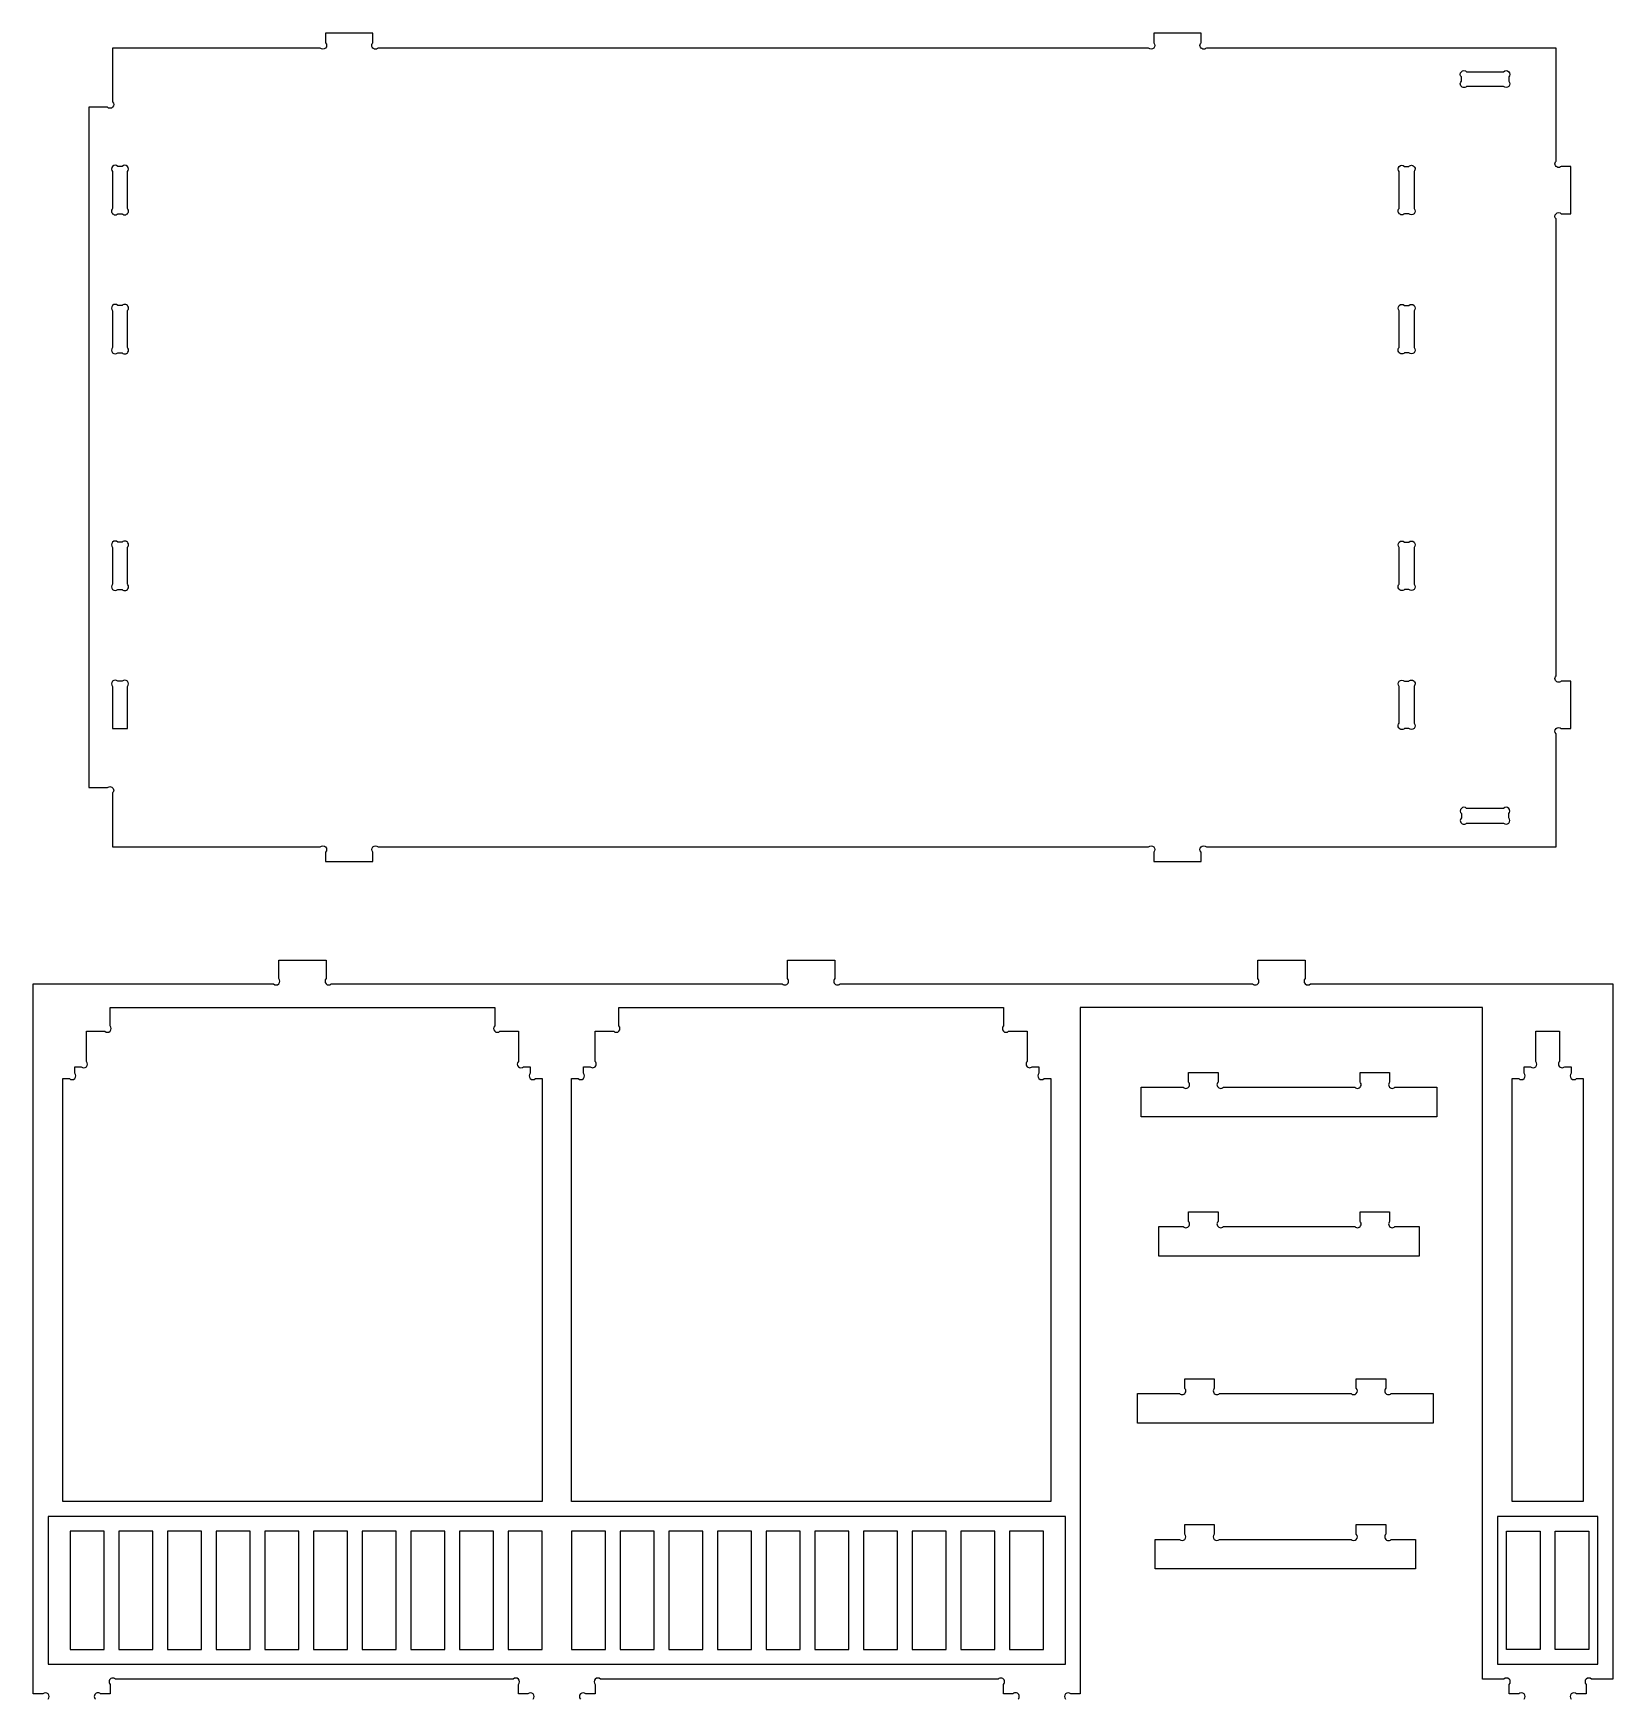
# Model space of a CAD drawing. Extents: x 2613 to 2798, y 2231 to 2374.
# Drawn here: x 2691.3 to 2744.7, y 2317.9 to 2374.1 of the extents above; entities that cross this region are included whole.
import ezdxf

# ---------------------------------------------------------------- set-up
doc = ezdxf.new("R2010")
doc.units = 0
doc.header["$MEASUREMENT"] = 0
doc.layers.add('LAYER1', color=18, linetype='CONTINUOUS')

msp = doc.modelspace()

# ---------------------------------------------------------------- linework, layer by layer
at = {"layer": 'LAYER1'}
for points in [[(2693.218, 2348.614), (2693.841, 2348.614, -1), (2694.018, 2348.436), (2694.018, 2346.614), (2701.041, 2346.614, -1), (2701.218, 2346.436), (2701.218, 2346.114), (2702.818, 2346.114), (2702.818, 2346.436, -1), (2702.996, 2346.614), (2729.041, 2346.614, -1), (2729.218, 2346.436), (2729.218, 2346.114), (2730.818, 2346.114), (2730.818, 2346.436, -1), (2730.996, 2346.614), (2742.818, 2346.614), (2742.818, 2350.436, -1), (2742.996, 2350.614), (2743.318, 2350.614), (2743.318, 2352.214), (2742.996, 2352.214, -1), (2742.818, 2352.391), (2742.818, 2367.836, -1), (2742.996, 2368.014), (2743.318, 2368.014), (2743.318, 2369.614), (2742.996, 2369.614, -1), (2742.818, 2369.791), (2742.818, 2373.614), (2730.996, 2373.614, -1), (2730.818, 2373.791), (2730.818, 2374.114), (2729.218, 2374.114), (2729.218, 2373.791, -1), (2729.041, 2373.614), (2702.996, 2373.614, -1), (2702.818, 2373.791), (2702.818, 2374.114), (2701.218, 2374.114), (2701.218, 2373.791, -1), (2701.041, 2373.614), (2694.018, 2373.614), (2694.018, 2371.791, -1), (2693.841, 2371.614), (2693.218, 2371.614)], [(2739.796, 2372.814), (2741.041, 2372.814, -1), (2741.218, 2372.636), (2741.218, 2372.491, -1), (2741.041, 2372.314), (2739.796, 2372.314, -1), (2739.618, 2372.491), (2739.618, 2372.636, -1)], [(2694.018, 2369.436), (2694.018, 2368.191, 1), (2694.196, 2368.014), (2694.341, 2368.014, 1), (2694.518, 2368.191), (2694.518, 2369.436, 1), (2694.341, 2369.614), (2694.196, 2369.614, 1)], [(2737.696, 2369.614), (2737.841, 2369.614, -1), (2738.018, 2369.436), (2738.018, 2368.191, -1), (2737.841, 2368.014), (2737.696, 2368.014, -1), (2737.518, 2368.191), (2737.518, 2369.436, -1)], [(2694.018, 2364.736), (2694.018, 2363.491, 1), (2694.196, 2363.314), (2694.341, 2363.314, 1), (2694.518, 2363.491), (2694.518, 2364.736, 1), (2694.341, 2364.914), (2694.196, 2364.914, 1)], [(2737.696, 2364.914), (2737.841, 2364.914, -1), (2738.018, 2364.736), (2738.018, 2363.491, -1), (2737.841, 2363.314), (2737.696, 2363.314, -1), (2737.518, 2363.491), (2737.518, 2364.736, -1)], [(2694.018, 2356.736), (2694.018, 2355.491, 1), (2694.196, 2355.314), (2694.341, 2355.314, 1), (2694.518, 2355.491), (2694.518, 2356.736, 1), (2694.341, 2356.914), (2694.196, 2356.914, 1)], [(2737.696, 2356.914), (2737.841, 2356.914, -1), (2738.018, 2356.736), (2738.018, 2355.491, -1), (2737.841, 2355.314), (2737.696, 2355.314, -1), (2737.518, 2355.491), (2737.518, 2356.736, -1)], [(2694.518, 2350.614), (2694.518, 2352.036, 1), (2694.341, 2352.214), (2694.196, 2352.214, 1), (2694.018, 2352.036), (2694.018, 2350.614)], [(2737.696, 2352.214), (2737.841, 2352.214, -1), (2738.018, 2352.036), (2738.018, 2350.791, -1), (2737.841, 2350.614), (2737.696, 2350.614, -1), (2737.518, 2350.791), (2737.518, 2352.036, -1)], [(2739.796, 2347.414), (2741.041, 2347.414, 1), (2741.218, 2347.591), (2741.218, 2347.736, 1), (2741.041, 2347.914), (2739.796, 2347.914, 1), (2739.618, 2347.736), (2739.618, 2347.591, 1)], [(2692.336, 2324.482), (2692.336, 2338.782), (2692.559, 2338.782, 1), (2692.736, 2338.959), (2692.736, 2339.182), (2692.959, 2339.182, 1), (2693.136, 2339.359), (2693.136, 2340.382), (2693.759, 2340.382, 1), (2693.936, 2340.559), (2693.936, 2341.182), (2706.936, 2341.182), (2706.936, 2340.559, 1), (2707.113, 2340.382), (2707.736, 2340.382), (2707.736, 2339.359, 1), (2707.913, 2339.182), (2708.136, 2339.182), (2708.136, 2338.959, 1), (2708.313, 2338.782), (2708.536, 2338.782), (2708.536, 2324.482)], [(2709.536, 2324.482), (2709.536, 2338.782), (2709.759, 2338.782, 1), (2709.936, 2338.959), (2709.936, 2339.182), (2710.159, 2339.182, 1), (2710.336, 2339.359), (2710.336, 2340.382), (2710.959, 2340.382, 1), (2711.136, 2340.559), (2711.136, 2341.182), (2724.136, 2341.182), (2724.136, 2340.559, 1), (2724.313, 2340.382), (2724.936, 2340.382), (2724.936, 2339.359, 1), (2725.113, 2339.182), (2725.336, 2339.182), (2725.336, 2338.959, 1), (2725.513, 2338.782), (2725.736, 2338.782), (2725.736, 2324.482)], [(2742.936, 2340.382), (2742.936, 2339.359, 1), (2743.113, 2339.182), (2743.336, 2339.182), (2743.336, 2338.959, 1), (2743.513, 2338.782), (2743.736, 2338.782), (2743.736, 2324.482), (2741.336, 2324.482), (2741.336, 2338.782), (2741.559, 2338.782, 1), (2741.736, 2338.959), (2741.736, 2339.182), (2741.959, 2339.182, 1), (2742.136, 2339.359), (2742.136, 2340.382)], [(2731.393, 2338.986), (2731.393, 2338.663, 1), (2731.571, 2338.486), (2736.016, 2338.486, 1), (2736.193, 2338.663), (2736.193, 2338.986), (2737.193, 2338.986), (2737.193, 2338.663, 1), (2737.371, 2338.486), (2738.793, 2338.486), (2738.793, 2337.486), (2728.793, 2337.486), (2728.793, 2338.486), (2730.216, 2338.486, 1), (2730.393, 2338.663), (2730.393, 2338.986)], [(2731.393, 2334.277), (2731.393, 2333.954, 1), (2731.571, 2333.777), (2736.016, 2333.777, 1), (2736.193, 2333.954), (2736.193, 2334.277), (2737.193, 2334.277), (2737.193, 2333.954, 1), (2737.371, 2333.777), (2738.193, 2333.777), (2738.193, 2332.777), (2729.393, 2332.777), (2729.393, 2333.777), (2730.216, 2333.777, 1), (2730.393, 2333.954), (2730.393, 2334.277)], [(2731.265, 2328.634), (2731.265, 2328.311, 1), (2731.443, 2328.134), (2735.888, 2328.134, 1), (2736.065, 2328.311), (2736.065, 2328.634), (2737.065, 2328.634), (2737.065, 2328.311, 1), (2737.243, 2328.134), (2738.665, 2328.134), (2738.665, 2327.134), (2728.665, 2327.134), (2728.665, 2328.134), (2730.088, 2328.134, 1), (2730.265, 2328.311), (2730.265, 2328.634)], [(2731.265, 2323.704), (2731.265, 2323.381, 1), (2731.443, 2323.204), (2735.888, 2323.204, 1), (2736.065, 2323.381), (2736.065, 2323.704), (2737.065, 2323.704), (2737.065, 2323.381, 1), (2737.243, 2323.204), (2738.065, 2323.204), (2738.065, 2322.204), (2729.265, 2322.204), (2729.265, 2323.204), (2730.088, 2323.204, 1), (2730.265, 2323.381), (2730.265, 2323.704)]]:
    msp.add_lwpolyline(points, format="xyb", close=True, dxfattribs=at)
for points in [[(2691.836, 2317.805, 1), (2691.659, 2317.982), (2691.336, 2317.982), (2691.336, 2341.982), (2699.459, 2341.982, 1), (2699.636, 2342.159), (2699.636, 2342.782), (2701.236, 2342.782), (2701.236, 2342.159, 1), (2701.413, 2341.982), (2716.659, 2341.982, 1), (2716.836, 2342.159), (2716.836, 2342.782), (2718.436, 2342.782), (2718.436, 2342.159, 1), (2718.613, 2341.982), (2732.559, 2341.982, 1), (2732.736, 2342.159), (2732.736, 2342.782), (2734.336, 2342.782), (2734.336, 2342.159, 1), (2734.513, 2341.982), (2744.736, 2341.982), (2744.736, 2318.482), (2744.013, 2318.482, 1), (2743.836, 2318.305), (2743.836, 2317.982), (2743.513, 2317.982, 1), (2743.336, 2317.805)], [(2741.736, 2317.805, 1), (2741.559, 2317.982), (2741.236, 2317.982), (2741.236, 2318.305, 1), (2741.059, 2318.482), (2740.336, 2318.482), (2740.336, 2341.182), (2726.736, 2341.182), (2726.736, 2317.982), (2726.413, 2317.982, 1), (2726.236, 2317.805)], [(2708.236, 2317.805, 1), (2708.059, 2317.982), (2707.736, 2317.982), (2707.736, 2318.305, 1), (2707.559, 2318.482), (2694.113, 2318.482, 1), (2693.936, 2318.305), (2693.936, 2317.982), (2693.613, 2317.982, 1), (2693.436, 2317.805)], [(2724.636, 2317.805, 1), (2724.459, 2317.982), (2724.136, 2317.982), (2724.136, 2318.305, 1), (2723.959, 2318.482), (2710.513, 2318.482, 1), (2710.336, 2318.305), (2710.336, 2317.982), (2710.013, 2317.982, 1), (2709.836, 2317.805)]]:
    msp.add_lwpolyline(points, format="xyb", dxfattribs=at)
for points in [[(2726.236, 2323.982), (2691.836, 2323.982), (2691.836, 2318.982), (2726.236, 2318.982)], [(2744.236, 2323.982), (2740.836, 2323.982), (2740.836, 2318.982), (2744.236, 2318.982)], [(2693.731, 2323.482), (2692.586, 2323.482), (2692.586, 2319.482), (2693.731, 2319.482)], [(2694.231, 2323.482), (2694.231, 2319.482), (2695.376, 2319.482), (2695.376, 2323.482)], [(2697.021, 2319.482), (2697.021, 2323.482), (2695.876, 2323.482), (2695.876, 2319.482)], [(2697.521, 2323.482), (2697.521, 2319.482), (2698.666, 2319.482), (2698.666, 2323.482)], [(2699.166, 2323.482), (2699.166, 2319.482), (2700.311, 2319.482), (2700.311, 2323.482)], [(2700.811, 2323.482), (2700.811, 2319.482), (2701.956, 2319.482), (2701.956, 2323.482)], [(2702.456, 2323.482), (2702.456, 2319.482), (2703.601, 2319.482), (2703.601, 2323.482)], [(2704.101, 2323.482), (2704.101, 2319.482), (2705.246, 2319.482), (2705.246, 2323.482)], [(2705.746, 2323.482), (2705.746, 2319.482), (2706.891, 2319.482), (2706.891, 2323.482)], [(2707.391, 2319.482), (2708.536, 2319.482), (2708.536, 2323.482), (2707.391, 2323.482)], [(2710.681, 2323.482), (2709.536, 2323.482), (2709.536, 2319.482), (2710.681, 2319.482)], [(2711.181, 2323.482), (2711.181, 2319.482), (2712.326, 2319.482), (2712.326, 2323.482)], [(2712.826, 2323.482), (2712.826, 2319.482), (2713.971, 2319.482), (2713.971, 2323.482)], [(2714.471, 2323.482), (2714.471, 2319.482), (2715.616, 2319.482), (2715.616, 2323.482)], [(2716.116, 2323.482), (2716.116, 2319.482), (2717.261, 2319.482), (2717.261, 2323.482)], [(2717.761, 2323.482), (2717.761, 2319.482), (2718.906, 2319.482), (2718.906, 2323.482)], [(2719.406, 2323.482), (2719.406, 2319.482), (2720.551, 2319.482), (2720.551, 2323.482)], [(2721.051, 2323.482), (2721.051, 2319.482), (2722.196, 2319.482), (2722.196, 2323.482)], [(2722.696, 2323.482), (2722.696, 2319.482), (2723.841, 2319.482), (2723.841, 2323.482)], [(2724.341, 2319.482), (2725.486, 2319.482), (2725.486, 2323.482), (2724.341, 2323.482)], [(2742.286, 2319.482), (2741.141, 2319.482), (2741.141, 2323.482), (2742.286, 2323.482)], [(2743.931, 2323.482), (2743.931, 2319.482), (2742.786, 2319.482), (2742.786, 2323.482)]]:
    msp.add_lwpolyline(points, close=True, dxfattribs=at)

doc.saveas('drawing.dxf')
